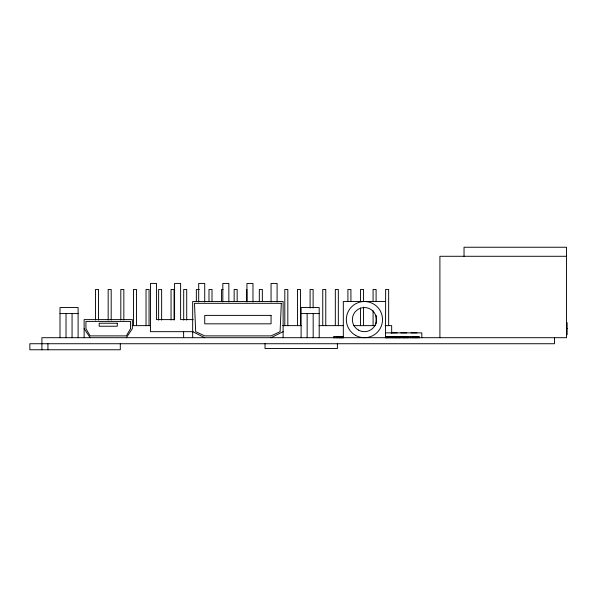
<?xml version="1.0" encoding="UTF-8"?>
<svg xmlns="http://www.w3.org/2000/svg" width="597" height="597" viewBox="0 0 597 597"><rect width="100%" height="100%" fill="white"/><g stroke="black" fill="none" stroke-linecap="round" stroke-linejoin="round"><path stroke-width="0.9" d="M126.333 337.701L132.362 328.648L132.362 319.604L84.125 319.604L84.125 337.701M271.06 337.701L283.12 331.663M566.546 256.285L439.907 256.285L439.907 337.701M199.361 289.455L196.346 289.455L196.346 301.515M223.069 289.455L221.562 289.455L221.562 301.515M385.535 301.515L343.32 301.515L343.32 337.701M59.998 313.574L78.095 313.574M301.112 313.574L319.201 313.574M193.271 319.604L180.607 319.604L180.607 283.426L174.578 283.426L174.578 319.604L156.489 319.604L156.489 283.426L150.459 283.426L150.459 331.663L192.898 331.663M132.586 325.634L150.295 325.634M282.627 325.634L301.269 325.634M318.977 325.634L343.208 325.634M353.461 325.634L375.341 325.634M385.147 325.634L391.669 325.634L391.669 333.059M566.546 328.648L567.15 328.648M391.154 332.842L397.192 332.842M400.774 332.842L406.803 332.842M410.997 332.842L417.027 332.842M385.64 332.872L421.818 332.872L421.818 337.701M566.546 334.678L567.15 334.678L567.15 322.619M333.641 337.701L333.641 337.096L343.656 337.096M192.667 331.663L204.726 337.701M84.125 328.648L90.154 337.701M554.486 337.701L554.486 343.73L29.85 343.73L29.85 349.76L120.303 349.76L120.303 343.73M464.033 256.568L464.033 247.24L566.546 247.24L566.546 337.701L41.909 337.701L41.909 349.76M419.37 337.701L419.37 337.096L404.445 337.096L404.445 337.701M419.273 337.096L419.273 337.701M419.184 337.096L419.184 337.701M418.99 337.096L419.049 337.701M418.669 337.096L418.669 337.701M418.549 337.096L418.549 337.701M418.154 337.096L418.154 337.701M418.072 337.096L418.072 337.701M417.818 337.096L417.818 337.701M417.572 337.096L417.587 337.701M417.378 337.096L417.378 337.701M417.027 337.096L417.027 337.701M416.982 337.096L416.982 337.701M416.84 337.096L416.84 337.701M416.557 337.096L416.587 337.701M416.31 337.096L416.31 337.701M416.079 337.096L416.079 337.701M415.9 337.096L415.945 337.701M415.781 337.096L415.781 337.701M415.699 337.096L415.699 337.701M415.475 337.096L415.46 337.701M415.303 337.096L415.303 337.701M415.154 337.096L415.154 337.701M415.019 337.096L415.064 337.701M414.587 337.096L414.549 337.701M414.228 337.096L414.228 337.701M414.057 337.096L414.057 337.701M413.937 337.096L413.982 337.701M413.848 337.096L413.848 337.701M413.393 337.096L413.437 337.701M413.072 337.096L413.072 337.701M412.967 337.096L412.967 337.701M412.84 337.096L412.84 337.701M412.721 337.096L412.721 337.701M412.326 337.096L412.281 337.701M412.243 337.701L412.161 337.096L412.117 337.701M411.684 337.096L411.684 337.701M411.505 337.096L411.505 337.701M411.139 337.096L411.139 337.701M410.684 337.096L410.684 337.701M410.378 337.096L410.378 337.701M410.258 337.096L410.258 337.701M410.087 337.096L410.087 337.701M409.512 337.096L409.512 337.701M409.087 337.096L409.087 337.701M408.952 337.096L408.952 337.701M408.296 337.096L408.296 337.701M408.236 337.096L408.161 337.701M408.087 337.096L408.087 337.701M408.02 337.096L408.02 337.701M407.855 337.096L407.885 337.701M407.729 337.096L407.729 337.701M407.639 337.096L407.535 337.701M407.423 337.096L407.423 337.701M407.184 337.096L407.184 337.701M407.064 337.096L407.064 337.701M406.848 337.096L406.848 337.701M406.684 337.096L406.684 337.701M406.594 337.096L406.594 337.701M406.288 337.096L406.214 337.701M406.117 337.096L406.117 337.701M405.833 337.096L405.833 337.701M405.527 337.096L405.423 337.701M405.184 337.096L405.184 337.701M405.162 337.096L405.147 337.701M405.027 337.096L404.982 337.701M404.87 337.096L404.841 337.701M404.691 337.701L404.691 337.096L404.572 337.701M404.124 337.701L404.094 337.096L385.363 337.096L385.393 337.701M403.945 337.096L404.005 337.701M403.856 337.096L403.87 337.701M403.766 337.096L403.751 337.701M403.609 337.096L403.609 337.701M403.49 337.096L403.43 337.701M403.259 337.096L403.214 337.701M403.094 337.096L403.094 337.701M403.005 337.096L403.005 337.701M402.833 337.096L402.833 337.701L402.729 337.096M402.512 337.096L402.453 337.701M402.214 337.096L402.214 337.701M401.602 337.096L401.602 337.701M401.527 337.096L401.527 337.701M401.378 337.096L401.378 337.701M401.177 337.096L401.177 337.701M400.751 337.096L400.751 337.701M400.572 337.096L400.662 337.701M400.206 337.701L400.206 337.096L400.08 337.701M399.975 337.096L400.02 337.701M399.796 337.096L399.766 337.701M399.669 337.096L399.669 337.701M399.259 337.096L399.259 337.701M399.184 337.096L399.169 337.701M399.05 337.701L398.96 337.096L398.923 337.701M398.729 337.096L398.498 337.701M398.318 337.096L398.318 337.701M398.087 337.096L398.087 337.701M397.803 337.096L397.803 337.701M397.692 337.096L397.692 337.701M397.438 337.096L397.438 337.701M397.221 337.701L397.221 337.096L397.132 337.701M397.042 337.096L397.042 337.701M396.886 337.096L396.886 337.701M396.826 337.096L396.826 337.701M396.52 337.096L396.587 337.701M396.43 337.096L396.43 337.701M396.311 337.096L396.296 337.701M396.095 337.096L396.095 337.701L395.99 337.096M395.93 337.096L395.886 337.701L395.811 337.096M395.624 337.096L395.624 337.701M395.49 337.096L395.49 337.701M395.356 337.701L395.356 337.096L395.259 337.701M395.214 337.096L395.139 337.701M394.975 337.096L394.975 337.701M394.774 337.096L394.774 337.701M394.699 337.096L394.699 337.701M394.483 337.096L394.513 337.701M394.274 337.096L394.274 337.701M394.184 337.096L394.132 337.701M393.833 337.096L393.744 337.701M393.505 337.096L393.505 337.701M393.236 337.096L393.236 337.701M393.102 337.096L393.102 337.701M392.617 337.096L392.707 337.701M392.535 337.096L392.535 337.701M392.356 337.096L392.266 337.701M392.147 337.096L392.147 337.701M392.065 337.096L392.095 337.701M391.93 337.096L391.975 337.701M391.826 337.096L391.826 337.701M391.595 337.096L391.595 337.701M391.431 337.096L391.431 337.701M390.863 337.096L390.923 337.701M390.677 337.096L390.677 337.701M390.229 337.096L390.229 337.701M389.789 337.096L389.789 337.701M389.453 337.096L389.453 337.701M389.363 337.096L389.363 337.701M389.117 337.096L389.117 337.701M388.886 337.096L388.886 337.701M388.781 337.096L388.781 337.701M388.654 325.634L388.654 289.455L385.64 289.455L385.535 337.701M388.446 337.096L388.446 337.701M388.371 337.096L388.371 337.701M388.192 337.096L388.192 337.701M388.065 337.096L388.065 337.701M387.975 337.096L387.975 337.701M387.654 337.096L387.654 337.701M387.401 337.096L387.416 337.701M387.259 337.096L387.259 337.701M387.095 337.096L387.095 337.701M386.946 337.096L386.923 337.701M386.655 337.096L386.655 337.701M386.528 337.096L386.528 337.701M386.408 337.701L386.408 337.096L386.319 337.701M386.155 337.096L386.155 337.701M386.087 337.096L386.028 337.701M385.819 337.096L385.804 337.701M385.759 337.096L385.759 337.701M376.095 301.515L376.095 289.455L373.08 289.455L373.08 301.515M376.095 315.432L376.095 323.783M373.08 310.791L373.08 325.634M363.566 301.515L363.566 289.455L360.551 289.455L360.551 301.515M363.566 307.082L363.566 325.634M360.551 308.007L360.551 325.634M350.924 301.515L350.924 289.455L347.909 289.455L347.909 301.515M343.536 337.096L343.536 337.701M343.402 337.096L343.432 337.701M342.924 337.096L342.924 337.701M342.835 337.701L342.745 337.096L342.641 337.701M342.499 337.096L342.566 337.701M342.32 337.096L342.32 337.701M342.029 337.096L342.044 337.701M341.865 337.701L341.865 337.096L341.738 337.701M341.648 337.096L341.648 337.701M341.588 337.096L341.588 337.701M341.469 337.096L341.469 337.701M341.312 337.096L341.312 337.701M341.178 337.096L341.178 337.701M340.812 337.096L340.812 337.701M340.618 337.096L340.588 337.701M340.372 337.096L340.372 337.701M340.327 337.096L340.268 337.701M340.193 337.096L340.118 337.701M340.036 337.096L340.051 337.701M339.887 337.701L339.887 337.096L339.857 337.701M339.656 337.096L339.715 337.701M339.215 337.096L339.215 337.701M339.081 337.096L339.081 337.701M338.895 337.096L338.895 337.701M338.335 325.634L338.335 289.455L335.32 289.455L335.32 325.634M338.305 337.096L338.29 337.701M338.23 337.096L338.23 337.701M338.014 337.096L338.014 337.701M337.753 337.096L337.753 337.701M337.395 343.73L337.395 348.551L265.031 348.551L265.031 343.73M337.312 337.096L337.312 337.701M337.208 337.096L337.208 337.701M337.089 337.096L337.089 337.701M336.969 337.096L336.969 337.701M336.857 337.701L336.633 337.096M336.417 337.701L336.417 337.096L336.283 337.701M336.253 337.096L336.208 337.701M336.021 337.096L336.021 337.701M335.872 337.096L335.842 337.701M335.656 337.096L335.656 337.701M334.999 337.096L334.999 337.701M334.805 337.096L334.805 337.701M334.596 337.096L334.611 337.701M334.29 337.096L334.335 337.701M334.089 337.096L334.104 337.701M333.969 337.096L333.969 337.701M333.88 337.096L333.88 337.701M333.678 337.096L333.738 337.701M325.768 325.634L325.768 289.455L322.753 289.455L322.753 325.634M319.201 337.701L319.201 307.545L301.112 307.545L301.112 337.701M313.171 313.574L313.171 337.701M313.119 308.007L313.119 289.455L310.104 289.455L310.104 308.007M307.142 313.574L307.142 337.701M300.47 325.634L300.47 289.455L297.455 289.455L297.455 325.634M287.821 325.634L287.821 289.455L284.806 289.455L284.806 325.634M283.12 337.701L283.12 301.515L192.667 301.515L192.667 337.701M277.09 301.978L277.09 283.426L271.06 283.426L271.06 301.978M262.344 301.515L262.344 289.455L259.322 289.455L259.322 301.515M252.971 301.978L252.971 283.426L246.942 283.426L246.942 301.978M246.8 289.455L246.8 301.515M237.166 301.515L237.166 289.455L234.151 289.455L234.151 301.515M228.852 301.978L228.852 283.426L222.823 283.426L222.823 301.978M212.01 301.515L212.01 289.455L208.995 289.455L208.995 301.515M204.726 301.978L204.726 283.426L198.697 283.426L198.697 301.978M186.712 320.067L186.712 289.455L183.697 289.455L183.697 320.067M183.622 331.663L183.622 337.701M174.07 320.067L174.07 289.455L171.048 289.455L171.048 320.067M161.638 320.067L161.638 289.455L158.623 289.455L158.623 320.067M149.049 325.634L149.049 289.455L146.034 289.455L146.034 325.634M136.482 325.634L136.482 289.455L133.467 289.455L133.467 325.634M123.833 320.067L123.833 289.455L120.818 289.455L120.818 320.067M111.184 320.067L111.184 289.455L108.169 289.455L108.169 320.067M98.535 320.067L98.535 289.455L95.52 289.455L95.52 320.067M78.095 337.701L78.095 307.545L59.998 307.545L59.998 337.701M72.065 313.574L72.065 337.701M66.028 313.574L66.028 337.701M47.939 343.73L47.939 349.76M281.314 303.321L280.105 331.663L271.06 335.887L204.726 335.887L195.682 331.663L194.48 303.321L281.314 303.321M130.556 328.648L126.333 335.887L90.154 335.887L85.931 328.648L85.931 321.417L130.556 321.417L130.556 328.648M271.06 315.388L204.726 315.388L204.726 323.828L271.06 323.828L271.06 315.388M117.288 323.223L99.199 323.223L99.199 326.238L117.288 326.238L117.288 323.223M399.475 337.701L399.475 337.096L399.445 337.701M390.408 337.701L390.408 337.096L390.348 337.701M343.111 337.701L343.111 337.096L343.081 337.701M339.387 337.701L339.387 337.096L339.335 337.701M358.394 330.051A12.059 12.059 0 0 0 376.491 319.604A12.059 12.059 0 0 0 358.394 309.164A12.059 12.059 0 0 0 358.394 330.051M355.379 335.275A18.089 18.089 0 0 0 382.52 319.604A18.089 18.089 0 0 0 355.379 303.94A18.089 18.089 0 0 0 355.379 335.275"/></g></svg>
